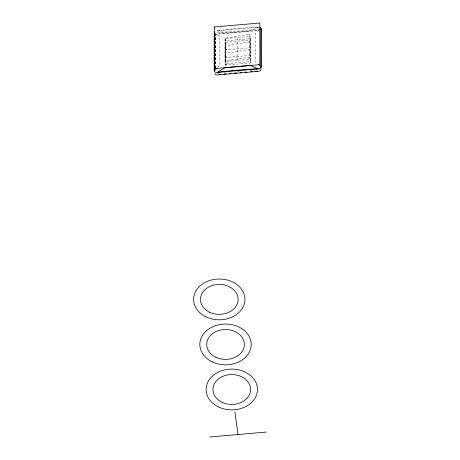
<?xml version="1.0" encoding="UTF-8"?>
<svg xmlns="http://www.w3.org/2000/svg" width="460" height="460" viewBox="0 0 460 460"><rect width="100%" height="100%" fill="white"/><g stroke="black" fill="none" stroke-linecap="round" stroke-linejoin="round"><path stroke-width="0.34" stroke-dasharray="2.3 1.72" d="M215.165 67.988L215.171 35.518A2.421 1.466 -7.9 0 1 217.58 33.833L258.583 30.251M215.544 67.879L215.55 34.161A1.909 1.15 -7.9 0 1 217.465 32.821L258.325 29.25A1.909 1.15 -7.9 0 1 259.308 29.325M215.734 67.798L215.74 35.512A1.909 1.15 -7.9 0 1 217.655 34.172L258.508 30.601M225.032 61.071L225.038 38.151L249.751 34.166L250.562 40.026L250.562 62.939L225.595 65.124L225.032 61.071L249.751 57.086L249.751 34.166M225.595 65.124L225.595 42.205L225.038 38.151M225.877 65.096L225.877 64.4M225.877 57.46L225.877 56.764M225.883 49.818L225.883 49.122M226.165 65.073L226.165 64.377L225.595 64.429M226.165 57.431L226.165 56.741L225.595 56.787M226.165 49.795L226.165 49.099L225.595 49.151M237.573 60.375L237.573 37.456M217.545 67.407L219.874 64.894L219.88 36.593L214.849 33.114M259.009 30.406L255.346 33.494L255.34 61.795L257.433 63.624M225.595 42.205L250.562 40.026M225.595 49.323L226.165 49.272M225.595 49.496L226.165 49.444M225.595 49.668L226.165 49.622M225.595 56.959L226.165 56.913M225.595 57.138L226.165 57.086M225.595 57.31L226.165 57.258M225.595 64.601L226.165 64.549M225.595 64.774L226.165 64.722M225.595 64.946L226.165 64.9M219.575 73.008L217.459 73.192A1.909 1.15 -7.9 0 1 216.476 73.117M224.503 72.576L225.912 72.45M230.845 72.019L232.254 71.898M237.187 71.467L239.298 71.283M243.524 70.915L245.64 70.731M249.866 70.357L251.976 70.173M256.203 69.805L258.319 69.621M249.751 57.086L250.562 62.939M259.681 27.261A2.852 1.725 -7.9 0 0 258.261 27.151A381.587 302.881 0 0 0 217.126 30.745A2.852 1.725 -7.9 0 0 215.705 31.102M225.095 38.6L225.095 61.519L250.062 59.334L250.062 36.42L225.095 38.6M225.411 40.854L225.406 63.773L250.372 61.588L250.378 38.675L225.411 40.854M258.261 27.151L250.096 30.745L225.13 32.924L217.126 30.745L258.261 27.151M249.751 41.808L225.032 45.793L225.595 49.841L250.562 47.662L249.751 41.808M249.751 49.444L225.032 53.429L225.595 57.483L250.562 55.303L249.751 49.444"/><path stroke-width="0.69" d="M214.67 31.826A2.852 1.725 -7.9 0 0 214.291 32.729L214.285 70.92A2.852 1.725 -7.9 0 0 217.12 72.41A381.587 302.881 0 0 1 258.255 68.816A2.852 1.725 -7.9 0 0 261.096 66.832L261.102 28.635A2.852 1.725 -7.9 0 0 259.681 27.261M260.987 67.511L260.987 69.627A2.421 1.466 -7.9 0 1 258.583 71.311L217.574 74.894A2.421 1.466 -7.9 0 1 215.165 73.634M216.614 68.408L214.285 70.92A682.726 45.505 85 0 1 214.291 32.729M259.532 29.963L261.102 28.635A682.726 45.505 85 0 0 261.096 66.832L258.48 64.544M219.058 74.416L220.466 74.296M223.986 73.985L226.101 73.801M229.62 73.496L231.035 73.37M234.554 73.065L236.67 72.881M240.189 72.571L241.598 72.45M245.122 72.139L246.531 72.019M250.757 71.651L252.166 71.524M255.685 71.219L257.1 71.093M209.662 437L266.403 432.043M234.905 412.005L238.033 434.522M214.446 26.967L214.44 68.632L259.837 64.664L259.842 23L214.446 26.967M225.124 67.649L217.12 72.41L258.255 68.816L250.09 65.464L225.124 67.649M206.086 316.9A25.691 20.389 0 0 0 244.967 299.73A25.691 20.389 0 0 0 206.793 281.589A25.691 20.389 0 0 0 206.086 316.9M209.605 312.236A18.837 14.95 0 0 0 238.119 299.644A18.837 14.95 0 0 0 210.128 286.339A18.837 14.95 0 0 0 209.605 312.236M218.586 406.973A25.691 20.389 0 0 0 257.468 389.81A25.691 20.389 0 0 0 219.293 371.663A25.691 20.389 0 0 0 218.586 406.973M222.105 402.31A18.837 14.95 0 0 0 250.619 389.723A18.837 14.95 0 0 0 222.623 376.418A18.837 14.95 0 0 0 222.105 402.31M212.336 361.94A25.691 20.389 0 0 0 251.217 344.77A25.691 20.389 0 0 0 213.043 326.623A25.691 20.389 0 0 0 212.336 361.94M215.855 357.27A18.837 14.95 0 0 0 244.369 344.684A18.837 14.95 0 0 0 216.373 331.378A18.837 14.95 0 0 0 215.855 357.27"/></g></svg>
